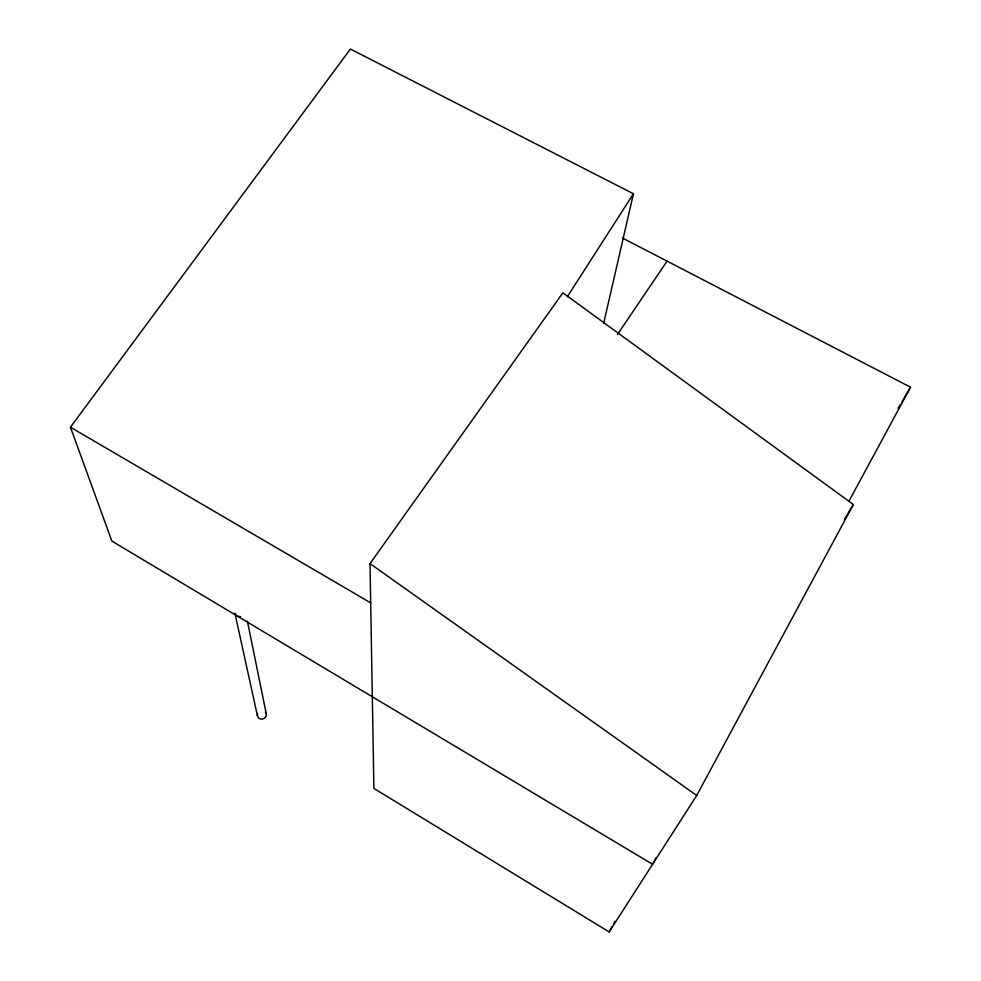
<?xml version="1.0" encoding="UTF-8"?>
<svg xmlns="http://www.w3.org/2000/svg" width="981" height="981" viewBox="0 0 981 981"><rect width="100%" height="100%" fill="white"/><g stroke="black" fill="none" stroke-linecap="round" stroke-linejoin="round"><path stroke-width="1.47" d="M603.634 323.423L633.444 193.772L350.389 49.05L70.448 427.201L111.859 541.083L652.586 864.273L656.228 857.541M696.718 795.481L853.347 504.516L562.873 292.829L370.009 563.609L373.896 788.417L609.176 931.95L696.718 795.481L370.009 563.609M848.957 501.132L910.552 387.213L622.469 238.04M609.176 931.95L612.095 926.591M613.542 923.906L615.001 921.233M898.167 408.292L900.484 404.344M902.03 401.707L910.552 387.213M844.751 518.777L853.347 504.516M567.337 296.691L633.444 193.772M617.368 334.619L667.08 261.142M70.448 427.201L370.683 602.861M235.146 614.314L257.451 715.86M247.408 621.157L266.28 713.923M265.373 712.071A4.537 4.194 -22.3 0 1 262.81 718.999A4.537 4.194 -22.3 0 1 257.525 714.058M240.566 616.559A5.346 4.807 -15.4 0 1 234.888 613.162"/></g></svg>
